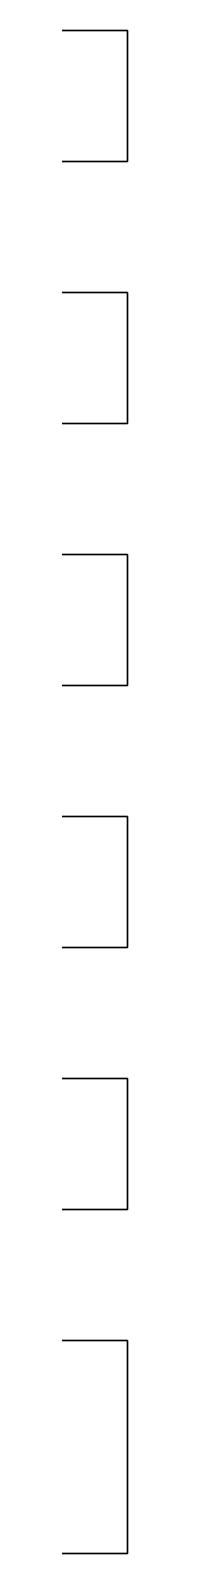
# Model space of a CAD drawing. Header units: inches. Extents: x -69 to 366, y -28 to 237.
# Drawn here: x 146.5 to 150.8, y -11.3 to 105 of the extents above; entities that cross this region are included whole.
import ezdxf

# ---------------------------------------------------------------- set-up
doc = ezdxf.new("R2010")
doc.units = ezdxf.units.IN
doc.header["$MEASUREMENT"] = 0
doc.layers.add('Corte Exterior', color=1, linetype='Continuous')

msp = doc.modelspace()

# ---------------------------------------------------------------- linework, layer by layer
at = {"layer": 'Corte Exterior', "color": 7, "lineweight": 30, "true_color": 0xffffff}
for points in [[(145.84, 104.95), (150.84, 104.95), (150.84, 94.95), (145.84, 94.95)], [(145.84, 84.95), (150.84, 84.95), (150.84, 74.95), (145.84, 74.95)], [(145.84, 64.95), (150.84, 64.95), (150.84, 54.95), (145.84, 54.95)], [(145.84, 44.95), (150.84, 44.95), (150.84, 34.95), (145.84, 34.95)], [(145.84, 24.95), (150.84, 24.95), (150.84, 14.95), (145.84, 14.95)], [(145.84, 4.95), (150.84, 4.95), (150.84, -11.3), (145.84, -11.3)]]:
    msp.add_lwpolyline(points, dxfattribs=at)

doc.saveas('drawing.dxf')
